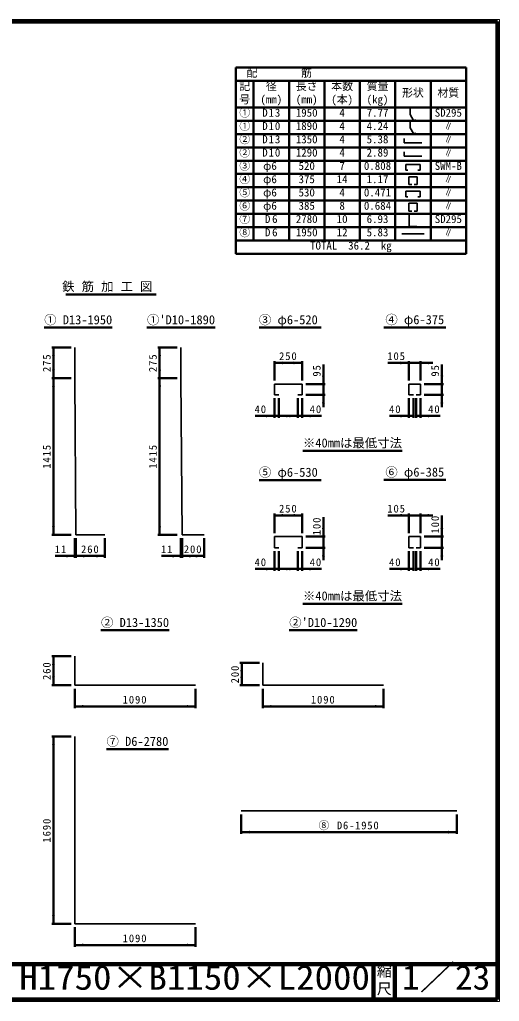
# Model space of a CAD drawing. Units: millimetres, scale not verified. Extents: x 100 to 4105, y 100 to 2870.
# Drawn here: x 2750 to 4105, y 100 to 2870 of the extents above; entities that cross this region are included whole.
import ezdxf
from ezdxf.enums import TextEntityAlignment as Align

# ---------------------------------------------------------------- set-up
doc = ezdxf.new("R2010")
doc.units = ezdxf.units.MM
doc.header["$LTSCALE"] = 5
doc.layers.add('V-nasSTD', color=7, linetype='Continuous', lineweight=50)
doc.styles.add('ＭＳ ゴシック', font='')
doc.styles.get('ＭＳ ゴシック').set_extended_font_data('MS Gothic')

msp = doc.modelspace()

# ---------------------------------------------------------------- hatches: boundary and pattern name
at = {"layer": 'V-nasSTD'}
for points in [[(2845.938, 1920.748), (2841.938, 1920.748), (2845.938, 1944.748), (2849.938, 1920.748)], [(3145.577, 1920.748), (3141.577, 1920.748), (3145.577, 1944.748), (3149.577, 1920.748)], [(3494.048, 1901.514), (3494.048, 1905.514), (3470.048, 1901.514), (3494.048, 1897.514)], [(3524.173, 1901.514), (3524.173, 1905.514), (3548.173, 1901.514), (3524.173, 1897.514)], [(3825.735, 1901.514), (3825.735, 1905.514), (3849.735, 1901.514), (3825.735, 1897.514)], [(3906.548, 1901.514), (3906.548, 1905.514), (3882.548, 1901.514), (3906.548, 1897.514)], [(2845.938, 1882.811), (2849.938, 1882.811), (2845.938, 1858.811), (2841.938, 1882.811)], [(2845.938, 1834.811), (2841.938, 1834.811), (2845.938, 1858.811), (2849.938, 1834.811)], [(3145.577, 1882.811), (3149.577, 1882.811), (3145.577, 1858.811), (3141.577, 1882.811)], [(3145.577, 1834.811), (3141.577, 1834.811), (3145.577, 1858.811), (3149.577, 1834.811)], [(3608.173, 1865.514), (3612.173, 1865.514), (3608.173, 1841.514), (3604.173, 1865.514)], [(3942.548, 1865.514), (3946.548, 1865.514), (3942.548, 1841.514), (3938.548, 1865.514)], [(3608.173, 1787.826), (3612.173, 1787.826), (3608.173, 1811.826), (3604.173, 1787.826)], [(3942.548, 1787.826), (3946.548, 1787.826), (3942.548, 1811.826), (3938.548, 1787.826)], [(3446.048, 1751.826), (3446.048, 1747.826), (3470.048, 1751.826), (3446.048, 1755.826)], [(3506.548, 1751.826), (3506.548, 1747.826), (3482.548, 1751.826), (3506.548, 1755.826)], [(3511.673, 1751.826), (3511.673, 1747.826), (3535.673, 1751.826), (3511.673, 1755.826)], [(3572.173, 1751.826), (3572.173, 1747.826), (3548.173, 1751.826), (3572.173, 1755.826)], [(3825.735, 1751.826), (3825.735, 1747.826), (3849.735, 1751.826), (3825.735, 1755.826)], [(3846.048, 1751.826), (3846.048, 1747.826), (3870.048, 1751.826), (3846.048, 1755.826)], [(3886.235, 1751.826), (3886.235, 1747.826), (3862.235, 1751.826), (3886.235, 1755.826)], [(3906.548, 1751.826), (3906.548, 1747.826), (3882.548, 1751.826), (3906.548, 1755.826)], [(3494.048, 1471.319), (3494.048, 1475.319), (3470.048, 1471.319), (3494.048, 1467.319)], [(3524.173, 1471.319), (3524.173, 1475.319), (3548.173, 1471.319), (3524.173, 1467.319)], [(3825.735, 1471.319), (3825.735, 1475.319), (3849.735, 1471.319), (3825.735, 1467.319)], [(3906.548, 1471.319), (3906.548, 1475.319), (3882.548, 1471.319), (3906.548, 1467.319)], [(2845.938, 1440.623), (2849.938, 1440.623), (2845.938, 1416.623), (2841.938, 1440.623)], [(3145.577, 1440.623), (3149.577, 1440.623), (3145.577, 1416.623), (3141.577, 1440.623)], [(3608.173, 1435.319), (3612.173, 1435.319), (3608.173, 1411.319), (3604.173, 1435.319)], [(3942.548, 1435.319), (3946.548, 1435.319), (3942.548, 1411.319), (3938.548, 1435.319)], [(2881.938, 1356.623), (2881.938, 1352.623), (2905.938, 1356.623), (2881.938, 1360.623)], [(2933.375, 1356.623), (2933.375, 1352.623), (2909.375, 1356.623), (2933.375, 1360.623)], [(2966.625, 1356.623), (2966.625, 1352.623), (2990.625, 1356.623), (2966.625, 1360.623)], [(3181.577, 1356.623), (3181.577, 1352.623), (3205.577, 1356.623), (3181.577, 1360.623)], [(3233.015, 1356.623), (3233.015, 1352.623), (3209.015, 1356.623), (3233.015, 1360.623)], [(3247.515, 1356.623), (3247.515, 1352.623), (3271.515, 1356.623), (3247.515, 1360.623)], [(3608.173, 1356.069), (3612.173, 1356.069), (3608.173, 1380.069), (3604.173, 1356.069)], [(3942.548, 1356.069), (3946.548, 1356.069), (3942.548, 1380.069), (3938.548, 1356.069)], [(3446.048, 1320.069), (3446.048, 1316.069), (3470.048, 1320.069), (3446.048, 1324.069)], [(3506.548, 1320.069), (3506.548, 1316.069), (3482.548, 1320.069), (3506.548, 1324.069)], [(3511.673, 1320.069), (3511.673, 1316.069), (3535.673, 1320.069), (3511.673, 1324.069)], [(3572.173, 1320.069), (3572.173, 1316.069), (3548.173, 1320.069), (3572.173, 1324.069)], [(3825.735, 1320.069), (3825.735, 1316.069), (3849.735, 1320.069), (3825.735, 1324.069)], [(3846.048, 1320.069), (3846.048, 1316.069), (3870.048, 1320.069), (3846.048, 1324.069)], [(3886.235, 1320.069), (3886.235, 1316.069), (3862.235, 1320.069), (3886.235, 1324.069)], [(3906.548, 1320.069), (3906.548, 1316.069), (3882.548, 1320.069), (3906.548, 1324.069)], [(2845.938, 1049.539), (2841.938, 1049.539), (2845.938, 1073.539), (2849.938, 1049.539)], [(3377.345, 1030.789), (3373.345, 1030.789), (3377.345, 1054.789), (3381.345, 1030.789)], [(2845.938, 1016.289), (2841.938, 1016.289), (2845.938, 992.289), (2849.938, 1016.289)], [(3377.345, 1016.289), (3373.345, 1016.289), (3377.345, 992.289), (3381.345, 1016.289)], [(2929.938, 932.289), (2929.938, 928.289), (2905.938, 932.289), (2929.938, 936.289)], [(3222.563, 932.289), (3222.563, 928.289), (3246.563, 932.289), (3222.563, 936.289)], [(3461.345, 932.289), (3461.345, 928.289), (3437.345, 932.289), (3461.345, 936.289)], [(3753.97, 932.289), (3753.97, 928.289), (3777.97, 932.289), (3753.97, 936.289)], [(2845.938, 823.054), (2841.938, 823.054), (2845.938, 847.054), (2849.938, 823.054)], [(3399.782, 577.446), (3399.782, 573.446), (3375.782, 577.446), (3399.782, 581.446)], [(3961.157, 577.446), (3961.157, 573.446), (3985.157, 577.446), (3961.157, 581.446)], [(2845.938, 342.929), (2849.938, 342.929), (2845.938, 318.929), (2841.938, 342.929)], [(2929.938, 258.929), (2929.938, 254.929), (2905.938, 258.929), (2929.938, 262.929)], [(3222.563, 258.929), (3222.563, 254.929), (3246.563, 258.929), (3222.563, 262.929)]]:
    msp.add_hatch(color=256, dxfattribs=at).paths.add_polyline_path(points)

# ---------------------------------------------------------------- linework, layer by layer
at = {"layer": 'V-nasSTD', "lineweight": 100}
for p, q in [((4100, 2865), (105, 2865)), ((4100, 105), (4100, 2865)), ((105, 205), (4100, 205)), ((3750, 205), (3750, 105)), ((3810, 205), (3810, 105)), ((105, 105), (4100, 105))]:
    msp.add_line(p, q, dxfattribs=at)
at = {"layer": 'V-nasSTD'}
for p, q in [((3361.023, 2734.529), (3361.023, 2209.529)), ((4011.023, 2734.529), (3361.023, 2734.529)), ((4011.023, 2209.529), (4011.023, 2734.529)), ((3361.023, 2697.029), (4011.023, 2697.029)), ((3361.023, 2697.029), (3361.023, 2659.529)), ((3411.023, 2247.029), (3411.023, 2697.029)), ((3511.023, 2247.029), (3511.023, 2697.029)), ((3611.023, 2247.029), (3611.023, 2697.029)), ((3711.023, 2247.029), (3711.023, 2697.029)), ((3811.023, 2247.029), (3811.023, 2697.029)), ((3911.023, 2247.029), (3911.023, 2697.029)), ((4011.023, 2622.029), (3361.023, 2622.029)), ((3361.023, 2584.529), (4011.023, 2584.529)), ((3361.023, 2547.029), (4011.023, 2547.029)), ((3361.023, 2509.529), (4011.023, 2509.529)), ((3361.023, 2472.029), (4011.023, 2472.029)), ((3361.023, 2434.529), (4011.023, 2434.529)), ((3361.023, 2397.029), (4011.023, 2397.029)), ((3361.023, 2359.529), (4011.023, 2359.529)), ((3361.023, 2322.029), (4011.023, 2322.029)), ((3361.023, 2284.529), (4011.023, 2284.529)), ((3361.023, 2247.029), (4011.023, 2247.029)), ((3361.023, 2209.529), (4011.023, 2209.529)), ((2880.467, 2094.91), (3135.467, 2094.91)), ((2819.531, 2000.985), (3012.031, 2000.985)), ((3109.796, 2000.985), (3302.296, 2000.985)), ((3426.775, 2000.985), (3601.775, 2000.985)), ((3778.641, 2001.377), (3953.641, 2001.377)), ((2895.938, 1944.748), (2840.938, 1944.748)), ((2845.938, 1944.748), (2845.938, 1858.811)), ((3195.577, 1944.748), (3140.577, 1944.748)), ((3145.577, 1944.748), (3145.577, 1858.811)), ((3470.048, 1906.514), (3470.048, 1851.514)), ((3548.173, 1901.514), (3470.048, 1901.514)), ((3548.173, 1906.514), (3548.173, 1851.514)), ((3608.173, 1841.514), (3608.173, 1896.514)), ((3849.735, 1901.514), (3789.735, 1901.514)), ((3849.735, 1906.514), (3849.735, 1851.514)), ((3882.548, 1901.514), (3849.735, 1901.514)), ((3882.548, 1906.514), (3882.548, 1851.514)), ((3882.548, 1901.514), (3917.548, 1901.514)), ((3942.548, 1841.514), (3942.548, 1896.514)), ((2895.938, 1858.811), (2840.938, 1858.811)), ((2845.938, 1858.811), (2845.938, 1416.623)), ((3195.577, 1858.811), (3140.577, 1858.811)), ((3145.577, 1858.811), (3145.577, 1416.623)), ((3613.173, 1841.514), (3558.173, 1841.514)), ((3608.173, 1811.826), (3608.173, 1841.514)), ((3947.548, 1841.514), (3892.548, 1841.514)), ((3942.548, 1811.826), (3942.548, 1841.514)), ((3470.048, 1746.826), (3470.048, 1801.826)), ((3482.548, 1746.826), (3482.548, 1801.826)), ((3535.673, 1746.826), (3535.673, 1801.826)), ((3548.173, 1746.826), (3548.173, 1801.826)), ((3613.173, 1811.826), (3558.173, 1811.826)), ((3608.173, 1811.826), (3608.173, 1776.826)), ((3849.735, 1746.826), (3849.735, 1801.826)), ((3862.235, 1746.826), (3862.235, 1801.826)), ((3870.048, 1746.826), (3870.048, 1801.826)), ((3882.548, 1746.826), (3882.548, 1801.826)), ((3947.548, 1811.826), (3892.548, 1811.826)), ((3942.548, 1811.826), (3942.548, 1776.826)), ((3470.048, 1751.826), (3415.048, 1751.826)), ((3470.048, 1751.826), (3482.548, 1751.826)), ((3482.548, 1751.826), (3509.548, 1751.826)), ((3535.673, 1751.826), (3508.673, 1751.826)), ((3535.673, 1751.826), (3548.173, 1751.826)), ((3548.173, 1751.826), (3603.173, 1751.826)), ((3849.735, 1751.826), (3794.735, 1751.826)), ((3849.735, 1751.826), (3862.235, 1751.826)), ((3870.048, 1751.826), (3882.548, 1751.826)), ((3882.548, 1751.826), (3937.548, 1751.826)), ((3550.208, 1653.607), (3830.208, 1653.607)), ((3426.775, 1570.79), (3601.775, 1570.79)), ((3778.641, 1571.183), (3953.641, 1571.183)), ((3470.048, 1476.319), (3470.048, 1421.319)), ((3548.173, 1471.319), (3470.048, 1471.319)), ((3548.173, 1476.319), (3548.173, 1421.319)), ((3849.735, 1471.319), (3789.735, 1471.319)), ((3849.735, 1476.319), (3849.735, 1421.319)), ((3882.548, 1471.319), (3849.735, 1471.319)), ((3882.548, 1476.319), (3882.548, 1421.319)), ((3882.548, 1471.319), (3917.548, 1471.319)), ((3942.548, 1411.319), (3942.548, 1471.319)), ((3608.173, 1411.319), (3608.173, 1466.319)), ((2895.938, 1416.623), (2840.938, 1416.623)), ((3195.577, 1416.623), (3140.577, 1416.623)), ((2905.938, 1351.623), (2905.938, 1406.623)), ((2909.375, 1351.623), (2909.375, 1406.623)), ((2990.625, 1351.623), (2990.625, 1406.623)), ((3205.577, 1351.623), (3205.577, 1406.623)), ((3209.015, 1351.623), (3209.015, 1406.623)), ((3271.515, 1351.623), (3271.515, 1406.623)), ((3613.173, 1411.319), (3558.173, 1411.319)), ((3608.173, 1380.069), (3608.173, 1411.319)), ((3947.548, 1411.319), (3892.548, 1411.319)), ((3942.548, 1380.069), (3942.548, 1411.319)), ((3470.048, 1315.069), (3470.048, 1370.069)), ((3482.548, 1315.069), (3482.548, 1370.069)), ((3535.673, 1315.069), (3535.673, 1370.069)), ((3548.173, 1315.069), (3548.173, 1370.069)), ((3613.173, 1380.069), (3558.173, 1380.069)), ((3608.173, 1380.069), (3608.173, 1345.069)), ((3849.735, 1315.069), (3849.735, 1370.069)), ((3862.235, 1315.069), (3862.235, 1370.069)), ((3870.048, 1315.069), (3870.048, 1370.069)), ((3882.548, 1315.069), (3882.548, 1370.069)), ((3947.548, 1380.069), (3892.548, 1380.069)), ((3942.548, 1380.069), (3942.548, 1345.069)), ((2850.938, 1356.623), (2905.938, 1356.623)), ((2905.938, 1356.623), (2909.375, 1356.623)), ((2909.375, 1356.623), (2990.625, 1356.623)), ((3150.577, 1356.623), (3205.577, 1356.623)), ((3205.577, 1356.623), (3209.015, 1356.623)), ((3209.015, 1356.623), (3271.515, 1356.623)), ((3470.048, 1320.069), (3415.048, 1320.069)), ((3470.048, 1320.069), (3482.548, 1320.069)), ((3482.548, 1320.069), (3509.548, 1320.069)), ((3535.673, 1320.069), (3508.673, 1320.069)), ((3535.673, 1320.069), (3548.173, 1320.069)), ((3548.173, 1320.069), (3603.173, 1320.069)), ((3849.735, 1320.069), (3794.735, 1320.069)), ((3849.735, 1320.069), (3862.235, 1320.069)), ((3870.048, 1320.069), (3882.548, 1320.069)), ((3882.548, 1320.069), (3937.548, 1320.069)), ((3550.208, 1221.85), (3830.208, 1221.85)), ((2980, 1146.939), (3172.5, 1146.939)), ((3511.407, 1146.939), (3703.907, 1146.939)), ((2840.938, 1073.539), (2895.938, 1073.539)), ((2845.938, 1073.539), (2845.938, 992.289)), ((3372.345, 1054.789), (3427.345, 1054.789)), ((3377.345, 1054.789), (3377.345, 992.289)), ((2840.938, 992.289), (2895.938, 992.289)), ((2905.938, 927.289), (2905.938, 982.289)), ((3246.563, 927.289), (3246.563, 982.289)), ((3372.345, 992.289), (3427.345, 992.289)), ((3437.345, 927.289), (3437.345, 982.289)), ((3777.97, 927.289), (3777.97, 982.289)), ((2905.938, 932.289), (3246.563, 932.289)), ((3437.345, 932.289), (3777.97, 932.289)), ((2895.938, 847.054), (2840.938, 847.054)), ((2845.938, 847.054), (2845.938, 318.929)), ((2995.519, 811.453), (3170.519, 811.453)), ((3375.782, 572.446), (3375.782, 627.446)), ((3985.157, 572.446), (3985.157, 627.446)), ((3375.782, 577.446), (3985.157, 577.446)), ((2895.938, 318.929), (2840.938, 318.929)), ((2905.938, 253.929), (2905.938, 308.929)), ((3246.563, 253.929), (3246.563, 308.929)), ((2905.938, 258.929), (3246.563, 258.929))]:
    msp.add_line(p, q, dxfattribs=at)
at = {"layer": 'V-nasSTD', "lineweight": 35}
for p, q in [((3853.337, 2620.7), (3853.337, 2602.029)), ((3853.337, 2602.029), (3862.673, 2585.858)), ((3853.337, 2583.2), (3853.337, 2564.529)), ((3862.673, 2585.858), (3868.71, 2587.476)), ((3853.337, 2564.529), (3862.673, 2548.358)), ((3862.673, 2548.358), (3868.71, 2549.976)), ((3836.179, 2534.529), (3836.179, 2522.029)), ((3836.179, 2522.029), (3885.867, 2522.029)), ((3836.179, 2497.029), (3836.179, 2484.529)), ((3836.179, 2484.529), (3885.867, 2484.529)), ((3840.711, 2461.092), (3840.711, 2445.467)), ((3881.336, 2461.092), (3840.711, 2461.092)), ((3840.711, 2445.467), (3846.961, 2445.467)), ((3875.086, 2445.467), (3881.336, 2445.467)), ((3881.336, 2445.467), (3881.336, 2461.092)), ((3848.992, 2426.717), (3848.992, 2404.842)), ((3873.054, 2426.717), (3848.992, 2426.717)), ((3873.054, 2404.842), (3873.054, 2426.717)), ((3840.711, 2386.092), (3840.711, 2370.467)), ((3881.336, 2386.092), (3840.711, 2386.092)), ((3848.992, 2404.842), (3857.742, 2404.842)), ((3864.304, 2404.842), (3873.054, 2404.842)), ((3881.336, 2370.467), (3881.336, 2386.092)), ((3840.711, 2370.467), (3846.961, 2370.467)), ((3875.086, 2370.467), (3881.336, 2370.467)), ((3848.992, 2351.717), (3848.992, 2329.842)), ((3873.054, 2351.717), (3848.992, 2351.717)), ((3848.992, 2329.842), (3857.742, 2329.842)), ((3864.304, 2329.842), (3873.054, 2329.842)), ((3873.054, 2329.842), (3873.054, 2351.717)), ((3849.844, 2320.084), (3849.844, 2286.475)), ((3849.844, 2286.475), (3872.203, 2286.475)), ((3829.773, 2265.779), (3892.273, 2265.779)), ((2905.938, 1944.748), (2905.938, 1858.811)), ((3205.577, 1944.748), (3205.577, 1858.811)), ((2905.938, 1858.811), (2909.375, 1416.623)), ((3205.577, 1858.811), (3209.015, 1416.623)), ((3470.048, 1841.514), (3470.048, 1811.826)), ((3548.173, 1841.514), (3470.048, 1841.514)), ((3548.173, 1811.826), (3548.173, 1841.514)), ((3849.735, 1841.514), (3849.735, 1811.826)), ((3882.548, 1841.514), (3849.735, 1841.514)), ((3882.548, 1811.826), (3882.548, 1841.514)), ((3470.048, 1811.826), (3482.548, 1811.826)), ((3535.673, 1811.826), (3548.173, 1811.826)), ((3849.735, 1811.826), (3862.235, 1811.826)), ((3870.048, 1811.826), (3882.548, 1811.826)), ((2909.375, 1416.623), (2990.625, 1416.623)), ((3209.015, 1416.623), (3271.515, 1416.623)), ((3470.048, 1411.319), (3470.048, 1380.069)), ((3548.173, 1411.319), (3470.048, 1411.319)), ((3548.173, 1380.069), (3548.173, 1411.319)), ((3849.735, 1411.319), (3849.735, 1380.069)), ((3882.548, 1411.319), (3849.735, 1411.319)), ((3882.548, 1380.069), (3882.548, 1411.319)), ((3470.048, 1380.069), (3482.548, 1380.069)), ((3535.673, 1380.069), (3548.173, 1380.069)), ((3849.735, 1380.069), (3862.235, 1380.069)), ((3870.048, 1380.069), (3882.548, 1380.069)), ((2905.938, 1073.539), (2905.938, 992.289)), ((3437.345, 1054.789), (3437.345, 992.289)), ((2905.938, 992.289), (3246.563, 992.289)), ((3437.345, 992.289), (3777.97, 992.289)), ((2905.938, 847.054), (2905.938, 318.929)), ((3375.782, 637.446), (3985.157, 637.446)), ((2905.938, 318.929), (3246.563, 318.929))]:
    msp.add_line(p, q, dxfattribs=at)
at = {"layer": 'V-nasSTD', "lineweight": 13}
msp.add_lwpolyline([(100, 100), (100, 2870), (4105, 2870), (4105, 100)], close=True, dxfattribs=at)

# ---------------------------------------------------------------- texts
at = {"layer": 'V-nasSTD', "style": 'ＭＳ ゴシック'}
for s, height, p in [('配\u3000\u3000\u3000\u3000筋', 22.58, (3391.023, 2731.179)), ('記', 22.58, (3370.623, 2693.679)), ('径', 22.58, (3445.623, 2693.679)), ('長さ', 22.58, (3530.223, 2693.679)), ('本数', 22.58, (3630.223, 2693.679)), ('質量', 22.58, (3730.223, 2693.679)), ('(本)', 22.58, (3630.223, 2656.179)), ('形状', 22.58, (3830.223, 2674.929)), ('材質', 22.58, (3930.223, 2674.929)), ('号', 22.58, (3370.623, 2656.179)), ('(mm)', 22.58, (3430.223, 2656.179)), ('(mm)', 22.58, (3530.223, 2656.179)), ('(kg)', 22.58, (3730.223, 2656.179)), ('①', 22.58, (3370.623, 2618.679)), ('1950', 22.58, (3530.223, 2618.679)), ('4', 22.58, (3653.323, 2618.679)), ('7.77', 22.58, (3730.223, 2618.679)), ('SD295', 22.58, (3922.472, 2618.679)), ("①'", 22.58, (3370.623, 2581.179)), ('1890', 22.58, (3530.223, 2581.179)), ('4', 22.58, (3653.323, 2581.179)), ('4.24', 22.58, (3730.223, 2581.179)), ('②', 22.58, (3370.623, 2543.679)), ('1350', 22.58, (3530.223, 2543.679)), ('4', 22.58, (3653.323, 2543.679)), ('5.38', 22.58, (3730.223, 2543.679)), ("②'", 22.58, (3370.623, 2506.179)), ('1290', 22.58, (3530.223, 2506.179)), ('4', 22.58, (3653.323, 2506.179)), ('2.89', 22.58, (3730.223, 2506.179)), ('③', 22.58, (3370.623, 2468.679)), ('φ6', 22.58, (3437.923, 2468.679)), ('520', 22.58, (3537.923, 2468.664)), ('7', 22.58, (3653.323, 2468.679)), ('0.808', 22.58, (3722.447, 2468.679)), ('SWM-B', 22.58, (3922.432, 2468.679)), ('④', 22.58, (3370.623, 2431.179)), ('φ6', 22.58, (3437.923, 2431.179)), ('375', 22.58, (3537.923, 2431.164)), ('14', 22.58, (3645.623, 2431.179)), ('1.17', 22.58, (3730.223, 2431.179)), ('⑤', 22.58, (3370.623, 2393.679)), ('φ6', 22.58, (3437.923, 2393.679)), ('530', 22.58, (3537.923, 2393.664)), ('4', 22.58, (3653.323, 2393.679)), ('0.471', 22.58, (3722.447, 2393.679)), ('⑥', 22.58, (3370.623, 2356.179)), ('φ6', 22.58, (3437.923, 2356.179)), ('385', 22.58, (3537.923, 2356.164)), ('8', 22.58, (3653.323, 2356.179)), ('0.684', 22.58, (3722.447, 2356.179)), ('⑦', 22.58, (3370.623, 2318.679)), ('2780', 22.58, (3530.223, 2318.679)), ('10', 22.58, (3645.623, 2318.679)), ('6.93', 22.58, (3730.223, 2318.679)), ('SD295', 22.58, (3922.472, 2318.679)), ('⑧', 22.58, (3370.623, 2281.179)), ('1950', 22.58, (3530.223, 2281.179)), ('12', 22.58, (3645.623, 2281.179)), ('5.83', 22.58, (3730.223, 2281.179)), ('TOTAL  36.2  kg', 22.58, (3570.523, 2243.679)), ('縮', 30.79, (3758.982, 200.999)), ('尺', 30.79, (3758.976, 151.01))]:
    msp.add_text(s, height=height, dxfattribs=at).set_placement(p, align=Align.TOP_LEFT)
for s, height, width, p in [('∥', 22.58, 0.8, (3948.703, 2581.179)), ('∥', 22.58, 0.8, (3948.703, 2543.679)), ('∥', 22.58, 0.8, (3948.703, 2506.179)), ('∥', 22.58, 0.8, (3948.703, 2431.179)), ('∥', 22.58, 0.8, (3948.703, 2393.679)), ('∥', 22.58, 0.8, (3948.703, 2356.179)), ('∥', 22.58, 0.8, (3948.703, 2281.179)), ('H1750×B1150×L2000', 69.65, 1.1, (2749.25, 202.508)), ('1／23', 69.65, 1.05, (3830.25, 202.582))]:
    msp.add_text(s, height=height, dxfattribs=dict(at, width=width)).set_placement(p, align=Align.TOP_LEFT)
for s, p in [('① D13-1950', (2915.781, 2035.985)), ("①'D10-1890", (3206.046, 2035.985)), ('③ φ6-520', (3509.11, 2035.985)), ('④ φ6-375', (3866.141, 2036.377)), ('※40mmは最低寸法', (3690.208, 1688.607)), ('⑤ φ6-530', (3509.11, 1605.79)), ('⑥ φ6-385', (3866.141, 1606.183)), ('※40mmは最低寸法', (3690.208, 1256.85)), ('② D13-1350', (3076.25, 1181.939)), ("②'D10-1290", (3607.657, 1181.939)), ('⑦ D6-2780', (3083.019, 846.453))]:
    msp.add_text(s, height=25.66, dxfattribs=at).set_placement(p, align=Align.TOP_CENTER)
for s, insert, char_height, attachment_point in [('\\T1.16;D13', (3435.423, 2618.679), 22.58, 1), ('\\T1.16;D10', (3435.423, 2581.179), 22.58, 1), ('\\T1.16;D13', (3435.423, 2543.679), 22.58, 1), ('\\T1.16;D10', (3435.423, 2506.179), 22.58, 1), ('\\T1.32;D6', (3443.123, 2318.587), 22.44, 1), ('\\T1.32;D6', (3443.123, 2281.087), 22.44, 1), ('\\T1.57;鉄筋加工図', (3007.967, 2129.91), 25.66, 2), ('\\T1.17;250', (3509.11, 1931.514), 21.99, 2), ('\\T1.17;105', (3814.735, 1931.514), 21.99, 2), ('\\T1.17;40', (3431.298, 1781.826), 21.99, 2), ('\\T1.17;40', (3586.923, 1781.826), 21.99, 2), ('\\T1.17;40', (3810.985, 1781.826), 21.99, 2), ('\\T1.17;40', (3921.298, 1781.826), 21.99, 2), ('\\T1.17;250', (3509.11, 1501.319), 21.99, 2), ('\\T1.17;105', (3814.735, 1501.319), 21.99, 2), ('\\T1.17;11', (2867.188, 1386.623), 21.99, 2), ('\\T1.17;260', (2950, 1386.623), 21.99, 2), ('\\T1.17;11', (3166.827, 1386.623), 21.99, 2), ('\\T1.17;200', (3240.265, 1386.623), 21.99, 2), ('\\T1.17;40', (3431.298, 1350.069), 21.99, 2), ('\\T1.17;40', (3586.923, 1350.069), 21.99, 2), ('\\T1.17;40', (3810.985, 1350.069), 21.99, 2), ('\\T1.17;40', (3921.298, 1350.069), 21.99, 2), ('\\T1.17;1090', (3076.25, 962.289), 21.99, 2), ('\\T1.17;1090', (3607.657, 962.289), 21.99, 2), ('\\T1.15;⑧\\~D6-1950', (3680.469, 607.446), 21.99, 2), ('\\T1.17;1090', (3076.25, 288.929), 21.99, 2)]:
    msp.add_mtext(s, dxfattribs=dict(at, insert=insert, char_height=char_height, attachment_point=attachment_point))
at = {"layer": 'V-nasSTD', "char_height": 21.99, "attachment_point": 2, "rotation": 90, "style": 'ＭＳ ゴシック'}
for s, insert in [('\\T1.17;275', (2815.938, 1901.78)), ('\\T1.17;275', (3115.577, 1901.78)), ('\\T1.17;95', (3578.173, 1880.264)), ('\\T1.17;95', (3912.548, 1880.264)), ('\\T1.17;1415', (2815.938, 1637.717)), ('\\T1.17;1415', (3115.577, 1637.717)), ('\\T1.17;100', (3912.548, 1446.319)), ('\\T1.17;100', (3578.173, 1441.319)), ('\\T1.17;260', (2815.938, 1032.914)), ('\\T1.17;200', (3347.345, 1023.539)), ('\\T1.17;1690', (2815.938, 582.992))]:
    msp.add_mtext(s, dxfattribs=dict(at, insert=insert))

doc.saveas('drawing.dxf')
